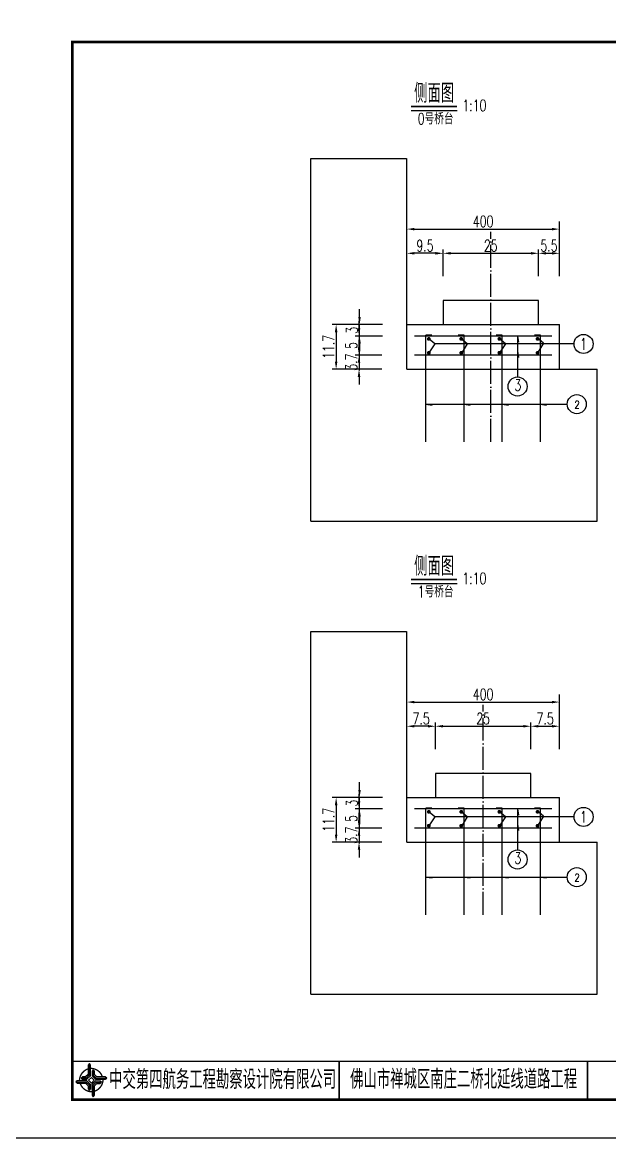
# Model space of a CAD drawing. Header units: millimetres. Extents: x -51 to 12129, y -1309 to -715.
# Drawn here: x 4586.6 to 4740.6, y -1308.7 to -1016.5 of the extents above; entities that cross this region are included whole.
import ezdxf
from ezdxf.enums import TextEntityAlignment as Align

# ---------------------------------------------------------------- set-up
doc = ezdxf.new("R2010")
doc.units = ezdxf.units.MM
doc.header["$LTSCALE"] = 0.25
doc.linetypes.add('ACAD_ISO04W100', pattern=[30, 24, -3, 0, -3])
for name, color, linetype in [('中心线', 3, 'ACAD_ISO04W100'), ('图框', 7, 'Continuous'), ('文字', 7, 'Continuous'), ('标注', 4, 'Continuous'), ('次轮廓线', 7, 'Continuous'), ('钢筋', 6, 'Continuous')]:
    doc.layers.add(name, color=color, linetype=linetype)
doc.styles.get("Standard").update_dxf_attribs({"font": 'simplex1.shx', "width": 0.7, "bigfont": 'hztxt.shx'})
doc.styles.add('TEXT', font='simplex1.shx', dxfattribs={"width": 0.7, "bigfont": 'hztxt.shx'})
doc.dimstyles.new('比例1：10', dxfattribs={"dimtxt": 3, "dimasz": 2, "dimexe": 1, "dimexo": 2, "dimgap": 0.5, "dimtad": 1, "dimzin": 13, "dimdsep": 46, "dimtxsty": 'Standard', "dimcen": -0.09, "dimclrd": 256, "dimclre": 256, "dimclrt": 7, "dimaunit": 1, "dimadec": 0, "dimazin": 0, "dimtfac": 0.0005, "dimtix": 1, "dimtmove": 2, "dimatfit": 0, "dimldrblk": 'DIM', "dimfxl": 0, "dimtolj": 1, "dimtzin": 13, "dimarcsym": 0})
doc.dimstyles.new('比例1：100', dxfattribs={"dimtxt": 3, "dimasz": 2, "dimexe": 2, "dimexo": 1, "dimgap": 0.5, "dimtad": 1, "dimlfac": 10, "dimzin": 13, "dimdsep": 46, "dimtxsty": 'Standard', "dimcen": -0.09, "dimclrd": 256, "dimclre": 256, "dimclrt": 7, "dimaunit": 1, "dimadec": 0, "dimazin": 2, "dimtfac": 0.0005, "dimtix": 1, "dimtmove": 2, "dimatfit": 3, "dimfxl": 0, "dimtolj": 1, "dimtzin": 13, "dimarcsym": 0})
doc.dimstyles.new('比例1：25', dxfattribs={"dimtxt": 3, "dimasz": 2, "dimexe": 1, "dimexo": 1, "dimgap": 1, "dimtad": 1, "dimdec": 1, "dimlfac": 2.5, "dimzin": 9, "dimdsep": 46, "dimtxsty": 'Standard', "dimcen": -0.09, "dimclrd": 4, "dimclre": 4, "dimclrt": 7, "dimaunit": 1, "dimadec": 0, "dimazin": 0, "dimtfac": 0.0005, "dimtdec": 1, "dimtix": 1, "dimtmove": 2, "dimatfit": 3, "dimfxl": 0, "dimtolj": 1, "dimtzin": 13, "dimarcsym": 0})
doc.dimstyles.new('比例：1：10', dxfattribs={"dimscale": 0, "dimtxt": 3, "dimasz": 2, "dimexe": 1, "dimexo": 1, "dimgap": 0.5, "dimtad": 1, "dimdec": 1, "dimzin": 9, "dimdsep": 46, "dimtxsty": 'Standard', "dimcen": 0.5, "dimclrd": 256, "dimclre": 256, "dimclrt": 256, "dimadec": 1, "dimazin": 2, "dimtfac": 1, "dimtdec": 1, "dimtix": 1, "dimtmove": 2, "dimatfit": 3, "dimfxl": 0, "dimtolj": 1, "dimtzin": 0, "dimlwd": -1, "dimlwe": -1, "dimarcsym": 0})

# ---------------------------------------------------------------- blocks, each defined once
blk = doc.blocks.new('*D1136')
at = {"layer": 'Defpoints', "color": 0}
for p in [(4675.01, -1219.55), (4689.41, -1219.55), (4689.41, -1222.55)]:
    blk.add_point(p, dxfattribs=at)
at = {"layer": '标注'}
for p, q in [((4675.01, -1217.55), (4675.01, -1215.55)), ((4681.01, -1219.55), (4674.01, -1219.55)), ((4675.01, -1222.55), (4675.01, -1219.55)), ((4681.01, -1222.55), (4674.01, -1222.55)), ((4675.01, -1224.55), (4675.01, -1226.55))]:
    blk.add_line(p, q, dxfattribs=at)
for points in [[(4674.67, -1217.55), (4675.34, -1217.55), (4675.01, -1219.55)], [(4674.67, -1224.55), (4675.34, -1224.55), (4675.01, -1222.55)]]:
    blk.add_solid(points, dxfattribs=at)
at = {"layer": '标注', "insert": (4673.01, -1221.05), "char_height": 3, "attachment_point": 5, "rotation": 90}
blk.add_mtext('\\A1;3', dxfattribs=at)
blk = doc.blocks.new('*D1137')
at = {"layer": 'Defpoints', "color": 0}
for p in [(4687.41, -1219.55), (4668.87, -1231.25), (4687.28, -1231.25)]:
    blk.add_point(p, dxfattribs=at)
at = {"layer": '标注'}
for p, q in [((4674.87, -1219.55), (4667.87, -1219.55)), ((4668.87, -1221.55), (4668.87, -1229.25)), ((4674.87, -1231.25), (4667.87, -1231.25))]:
    blk.add_line(p, q, dxfattribs=at)
for points in [[(4668.54, -1221.55), (4669.21, -1221.55), (4668.87, -1219.55)], [(4668.54, -1229.25), (4669.21, -1229.25), (4668.87, -1231.25)]]:
    blk.add_solid(points, dxfattribs=at)
at = {"layer": '标注', "insert": (4666.87, -1225.4), "char_height": 3, "attachment_point": 5, "rotation": 90}
blk.add_mtext('\\A1;11.7', dxfattribs=at)
blk = doc.blocks.new('*D1138')
at = {"layer": 'Defpoints', "color": 0}
for p in [(4689.41, -1222.55), (4674.87, -1227.55), (4689.41, -1227.55)]:
    blk.add_point(p, dxfattribs=at)
at = {"layer": '标注'}
for p, q in [((4674.87, -1220.55), (4674.87, -1218.55)), ((4680.87, -1222.55), (4673.87, -1222.55)), ((4674.87, -1222.55), (4674.87, -1227.55)), ((4680.87, -1227.55), (4673.87, -1227.55)), ((4674.87, -1229.55), (4674.87, -1231.55))]:
    blk.add_line(p, q, dxfattribs=at)
for points in [[(4674.54, -1220.55), (4675.21, -1220.55), (4674.87, -1222.55)], [(4674.54, -1229.55), (4675.21, -1229.55), (4674.87, -1227.55)]]:
    blk.add_solid(points, dxfattribs=at)
at = {"layer": '标注', "insert": (4672.87, -1225.05), "char_height": 3, "attachment_point": 5, "rotation": 90}
blk.add_mtext('\\A1;5', dxfattribs=at)
blk = doc.blocks.new('*D1125')
at = {"layer": 'Defpoints', "color": 0}
for p in [(4689.41, -1227.55), (4674.87, -1231.25), (4689.28, -1231.25)]:
    blk.add_point(p, dxfattribs=at)
at = {"layer": '标注'}
for p, q in [((4674.87, -1225.55), (4674.87, -1223.55)), ((4680.87, -1227.55), (4673.87, -1227.55)), ((4674.87, -1227.55), (4674.87, -1231.25)), ((4680.87, -1231.25), (4673.87, -1231.25)), ((4674.87, -1233.25), (4674.87, -1235.25))]:
    blk.add_line(p, q, dxfattribs=at)
for points in [[(4674.54, -1225.55), (4675.21, -1225.55), (4674.87, -1227.55)], [(4674.54, -1233.25), (4675.21, -1233.25), (4674.87, -1231.25)]]:
    blk.add_solid(points, dxfattribs=at)
at = {"layer": '标注', "insert": (4672.87, -1229.4), "char_height": 3, "attachment_point": 5, "rotation": 90}
blk.add_mtext('\\A1;3.7', dxfattribs=at)
blk = doc.blocks.new('*D1139')
at = {"layer": 'Defpoints', "color": 0}
for p in [(4687.41, -1200.87), (4687.41, -1213.25), (4694.91, -1213.25)]:
    blk.add_point(p, dxfattribs=at)
at = {"layer": '标注'}
for p, q in [((4687.41, -1206.87), (4687.41, -1199.87)), ((4694.91, -1206.87), (4694.91, -1199.87)), ((4692.91, -1200.87), (4689.41, -1200.87))]:
    blk.add_line(p, q, dxfattribs=at)
for points in [[(4689.41, -1200.54), (4689.41, -1201.21), (4687.41, -1200.87)], [(4692.91, -1200.54), (4692.91, -1201.21), (4694.91, -1200.87)]]:
    blk.add_solid(points, dxfattribs=at)
at = {"layer": '标注', "insert": (4691.16, -1198.87), "char_height": 3, "attachment_point": 5}
blk.add_mtext('\\A1;7.5', dxfattribs=at)
blk = doc.blocks.new('*D1140')
at = {"layer": 'Defpoints', "color": 0}
for p in [(4719.91, -1200.87), (4694.91, -1213.25), (4719.91, -1213.25)]:
    blk.add_point(p, dxfattribs=at)
at = {"layer": '标注'}
for p, q in [((4694.91, -1206.87), (4694.91, -1199.87)), ((4719.91, -1206.87), (4719.91, -1199.87)), ((4696.91, -1200.87), (4717.91, -1200.87))]:
    blk.add_line(p, q, dxfattribs=at)
for points in [[(4696.91, -1200.54), (4696.91, -1201.21), (4694.91, -1200.87)], [(4717.91, -1200.54), (4717.91, -1201.21), (4719.91, -1200.87)]]:
    blk.add_solid(points, dxfattribs=at)
at = {"layer": '标注', "insert": (4707.41, -1198.87), "char_height": 3, "attachment_point": 5}
blk.add_mtext('\\A1;25', dxfattribs=at)
blk = doc.blocks.new('*D1141')
at = {"layer": 'Defpoints', "color": 0}
for p in [(4727.41, -1200.87), (4719.91, -1219.55), (4727.41, -1219.55)]:
    blk.add_point(p, dxfattribs=at)
at = {"layer": '标注'}
for p, q in [((4719.91, -1206.87), (4719.91, -1199.87)), ((4727.41, -1206.87), (4727.41, -1199.87)), ((4721.91, -1200.87), (4725.41, -1200.87))]:
    blk.add_line(p, q, dxfattribs=at)
for points in [[(4721.91, -1200.54), (4721.91, -1201.21), (4719.91, -1200.87)], [(4725.41, -1200.54), (4725.41, -1201.21), (4727.41, -1200.87)]]:
    blk.add_solid(points, dxfattribs=at)
at = {"layer": '标注', "insert": (4723.66, -1198.87), "char_height": 3, "attachment_point": 5}
blk.add_mtext('\\A1;7.5', dxfattribs=at)
blk = doc.blocks.new('*D1142')
at = {"layer": 'Defpoints', "color": 0}
for p in [(4727.41, -1194.54), (4687.41, -1219.55), (4727.41, -1219.55)]:
    blk.add_point(p, dxfattribs=at)
at = {"layer": '标注', "lineweight": -2}
for p, q in [((4687.41, -1200.54), (4687.41, -1192.54)), ((4689.41, -1194.54), (4725.41, -1194.54)), ((4727.41, -1200.54), (4727.41, -1192.54))]:
    blk.add_line(p, q, dxfattribs=at)
at = {"layer": '标注'}
for points in [[(4689.41, -1194.21), (4689.41, -1194.88), (4687.41, -1194.54)], [(4725.41, -1194.21), (4725.41, -1194.88), (4727.41, -1194.54)]]:
    blk.add_solid(points, dxfattribs=at)
at = {"layer": '标注', "color": 7, "insert": (4707.41, -1192.54), "char_height": 3, "attachment_point": 5}
blk.add_mtext('\\A1;400', dxfattribs=at)
blk = doc.blocks.new('*D1770')
at = {"layer": 'Defpoints', "color": 0}
for p in [(6802.01, -1239.17), (1359.98, -1242.17), (6754.34, -1242.17)]:
    blk.add_point(p, dxfattribs=at)
at = {"layer": '标注', "color": 4, "lineweight": -2}
for p, q in [((6754.34, -1237.17), (6754.34, -1235.17)), ((6760.34, -1239.17), (6753.34, -1239.17)), ((6754.34, -1239.17), (6754.34, -1242.17)), ((6748.34, -1242.17), (6755.34, -1242.17)), ((6754.34, -1244.17), (6754.34, -1246.17))]:
    blk.add_line(p, q, dxfattribs=at)
at = {"layer": '标注', "color": 4}
for points in [[(6754.01, -1237.17), (6754.67, -1237.17), (6754.34, -1239.17)], [(6754.01, -1244.17), (6754.67, -1244.17), (6754.34, -1242.17)]]:
    blk.add_solid(points, dxfattribs=at)
at = {"layer": '标注', "color": 7, "insert": (6751.84, -1240.67), "char_height": 3, "attachment_point": 5, "rotation": 90}
blk.add_mtext('\\A1;7.5', dxfattribs=at)
blk = doc.blocks.new('*D1794')
at = {"layer": 'Defpoints', "color": 0}
for p in [(1756.54, -1110.45), (8019.91, -1110.45), (8028.04, -1115.45)]:
    blk.add_point(p, dxfattribs=at)
at = {"layer": '标注', "lineweight": -2}
for p, q in [((8019.91, -1108.45), (8019.91, -1106.45)), ((8013.91, -1110.45), (8020.91, -1110.45)), ((8019.91, -1115.45), (8019.91, -1110.45)), ((8025.91, -1115.45), (8018.91, -1115.45)), ((8019.91, -1117.45), (8019.91, -1119.45))]:
    blk.add_line(p, q, dxfattribs=at)
at = {"layer": '标注'}
for points in [[(8019.58, -1108.45), (8020.25, -1108.45), (8019.91, -1110.45)], [(8019.58, -1117.45), (8020.25, -1117.45), (8019.91, -1115.45)]]:
    blk.add_solid(points, dxfattribs=at)
at = {"layer": '标注', "color": 7, "insert": (8017.91, -1112.95), "char_height": 3, "attachment_point": 5, "rotation": 90}
blk.add_mtext('\\A1;5', dxfattribs=at)
blk = doc.blocks.new('DIM')
blk.add_lwpolyline([(-1, -0.1, 0.2, 0, 0), (0, 0, 0, 0, 0)], format="xyseb")
blk = doc.blocks.new('*D2140')
at = {"layer": 'Defpoints', "color": 0}
for p in [(4675.01, -1095.66), (4689.41, -1095.66), (4689.41, -1098.66)]:
    blk.add_point(p, dxfattribs=at)
at = {"layer": '标注'}
for p, q in [((4675.01, -1093.66), (4675.01, -1091.66)), ((4681.01, -1095.66), (4674.01, -1095.66)), ((4675.01, -1098.66), (4675.01, -1095.66)), ((4681.01, -1098.66), (4674.01, -1098.66)), ((4675.01, -1100.66), (4675.01, -1102.66))]:
    blk.add_line(p, q, dxfattribs=at)
for points in [[(4674.67, -1093.66), (4675.34, -1093.66), (4675.01, -1095.66)], [(4674.67, -1100.66), (4675.34, -1100.66), (4675.01, -1098.66)]]:
    blk.add_solid(points, dxfattribs=at)
at = {"layer": '标注', "insert": (4673.01, -1097.16), "char_height": 3, "attachment_point": 5, "rotation": 90}
blk.add_mtext('\\A1;3', dxfattribs=at)
blk = doc.blocks.new('*D2136')
at = {"layer": 'Defpoints', "color": 0}
for p in [(4687.41, -1095.66), (4668.87, -1107.36), (4687.28, -1107.36)]:
    blk.add_point(p, dxfattribs=at)
at = {"layer": '标注'}
for p, q in [((4674.87, -1095.66), (4667.87, -1095.66)), ((4668.87, -1097.66), (4668.87, -1105.36)), ((4674.87, -1107.36), (4667.87, -1107.36))]:
    blk.add_line(p, q, dxfattribs=at)
for points in [[(4668.54, -1097.66), (4669.21, -1097.66), (4668.87, -1095.66)], [(4668.54, -1105.36), (4669.21, -1105.36), (4668.87, -1107.36)]]:
    blk.add_solid(points, dxfattribs=at)
at = {"layer": '标注', "insert": (4666.87, -1101.51), "char_height": 3, "attachment_point": 5, "rotation": 90}
blk.add_mtext('\\A1;11.7', dxfattribs=at)
blk = doc.blocks.new('*D2137')
at = {"layer": 'Defpoints', "color": 0}
for p in [(4689.41, -1098.66), (4674.87, -1103.66), (4689.41, -1103.66)]:
    blk.add_point(p, dxfattribs=at)
at = {"layer": '标注'}
for p, q in [((4674.87, -1096.66), (4674.87, -1094.66)), ((4680.87, -1098.66), (4673.87, -1098.66)), ((4674.87, -1098.66), (4674.87, -1103.66)), ((4680.87, -1103.66), (4673.87, -1103.66)), ((4674.87, -1105.66), (4674.87, -1107.66))]:
    blk.add_line(p, q, dxfattribs=at)
for points in [[(4674.54, -1096.66), (4675.21, -1096.66), (4674.87, -1098.66)], [(4674.54, -1105.66), (4675.21, -1105.66), (4674.87, -1103.66)]]:
    blk.add_solid(points, dxfattribs=at)
at = {"layer": '标注', "insert": (4672.87, -1101.16), "char_height": 3, "attachment_point": 5, "rotation": 90}
blk.add_mtext('\\A1;5', dxfattribs=at)
blk = doc.blocks.new('*D2138')
at = {"layer": 'Defpoints', "color": 0}
for p in [(4689.41, -1103.66), (4674.87, -1107.36), (4689.28, -1107.36)]:
    blk.add_point(p, dxfattribs=at)
at = {"layer": '标注'}
for p, q in [((4674.87, -1101.66), (4674.87, -1099.66)), ((4680.87, -1103.66), (4673.87, -1103.66)), ((4674.87, -1103.66), (4674.87, -1107.36)), ((4680.87, -1107.36), (4673.87, -1107.36)), ((4674.87, -1109.36), (4674.87, -1111.36))]:
    blk.add_line(p, q, dxfattribs=at)
for points in [[(4674.54, -1101.66), (4675.21, -1101.66), (4674.87, -1103.66)], [(4674.54, -1109.36), (4675.21, -1109.36), (4674.87, -1107.36)]]:
    blk.add_solid(points, dxfattribs=at)
at = {"layer": '标注', "insert": (4672.87, -1105.51), "char_height": 3, "attachment_point": 5, "rotation": 90}
blk.add_mtext('\\A1;3.7', dxfattribs=at)
blk = doc.blocks.new('*D2141')
at = {"layer": 'Defpoints', "color": 0}
for p in [(4687.41, -1076.99), (4687.41, -1089.36), (4696.91, -1089.36)]:
    blk.add_point(p, dxfattribs=at)
at = {"layer": '标注'}
for p, q in [((4687.41, -1082.99), (4687.41, -1075.99)), ((4694.91, -1076.99), (4689.41, -1076.99)), ((4696.91, -1082.99), (4696.91, -1075.99))]:
    blk.add_line(p, q, dxfattribs=at)
for points in [[(4689.41, -1076.65), (4689.41, -1077.32), (4687.41, -1076.99)], [(4694.91, -1076.65), (4694.91, -1077.32), (4696.91, -1076.99)]]:
    blk.add_solid(points, dxfattribs=at)
at = {"layer": '标注', "insert": (4692.16, -1074.99), "char_height": 3, "attachment_point": 5}
blk.add_mtext('\\A1;9.5', dxfattribs=at)
blk = doc.blocks.new('*D2142')
at = {"layer": 'Defpoints', "color": 0}
for p in [(4721.91, -1076.99), (4696.91, -1089.36), (4721.91, -1089.36)]:
    blk.add_point(p, dxfattribs=at)
at = {"layer": '标注'}
for p, q in [((4696.91, -1082.99), (4696.91, -1075.99)), ((4698.91, -1076.99), (4719.91, -1076.99)), ((4721.91, -1082.99), (4721.91, -1075.99))]:
    blk.add_line(p, q, dxfattribs=at)
for points in [[(4698.91, -1076.65), (4698.91, -1077.32), (4696.91, -1076.99)], [(4719.91, -1076.65), (4719.91, -1077.32), (4721.91, -1076.99)]]:
    blk.add_solid(points, dxfattribs=at)
at = {"layer": '标注', "insert": (4709.41, -1074.99), "char_height": 3, "attachment_point": 5}
blk.add_mtext('\\A1;25', dxfattribs=at)
blk = doc.blocks.new('*D2143')
at = {"layer": 'Defpoints', "color": 0}
for p in [(4727.41, -1076.99), (4721.91, -1095.66), (4727.41, -1095.66)]:
    blk.add_point(p, dxfattribs=at)
at = {"layer": '标注'}
for p, q in [((4721.91, -1082.99), (4721.91, -1075.99)), ((4723.91, -1076.99), (4725.41, -1076.99)), ((4727.41, -1082.99), (4727.41, -1075.99))]:
    blk.add_line(p, q, dxfattribs=at)
for points in [[(4723.91, -1076.65), (4723.91, -1077.32), (4721.91, -1076.99)], [(4725.41, -1076.65), (4725.41, -1077.32), (4727.41, -1076.99)]]:
    blk.add_solid(points, dxfattribs=at)
at = {"layer": '标注', "insert": (4724.66, -1074.99), "char_height": 3, "attachment_point": 5}
blk.add_mtext('\\A1;5.5', dxfattribs=at)
blk = doc.blocks.new('*D2139')
at = {"layer": 'Defpoints', "color": 0}
for p in [(4727.41, -1070.65), (4687.41, -1095.66), (4727.41, -1095.66)]:
    blk.add_point(p, dxfattribs=at)
at = {"layer": '标注', "lineweight": -2}
for p, q in [((4687.41, -1076.65), (4687.41, -1068.65)), ((4727.41, -1076.65), (4727.41, -1068.65)), ((4689.41, -1070.65), (4725.41, -1070.65))]:
    blk.add_line(p, q, dxfattribs=at)
at = {"layer": '标注'}
for points in [[(4689.41, -1070.32), (4689.41, -1070.99), (4687.41, -1070.65)], [(4725.41, -1070.32), (4725.41, -1070.99), (4727.41, -1070.65)]]:
    blk.add_solid(points, dxfattribs=at)
at = {"layer": '标注', "color": 7, "insert": (4707.41, -1068.65), "char_height": 3, "attachment_point": 5}
blk.add_mtext('\\A1;400', dxfattribs=at)
blk = doc.blocks.new('123')
at = {"layer": '图框', "color": 2}
blk.add_lwpolyline([(369.33, -1011.65), (369.33, -714.65), (-50.67, -714.65), (-50.67, -1011.65)], close=True, dxfattribs=at)
blk = doc.blocks.new('tb')
at = {"lineweight": -3}
h = blk.add_hatch(color=256, dxfattribs=at)
h.paths.add_polyline_path([(-1.23, -0.13), (-3.78, -0.14), (-4.14, -0.41), (-1.4, -0.44), (-0.56, -1.24), (-0.54, -2.62), (-0.27, -2.2), (-0.26, -1.06)])
h.paths.add_polyline_path([(0.13, -1.08), (0.14, -3.86), (0.41, -4.26), (0.44, -1.24), (1.25, -0.43), (2.66, -0.43), (2.26, -0.16), (1.07, -0.15)])
h.paths.add_polyline_path([(1.08, 0.3), (3.62, 0.3), (4.02, 0.56), (1.25, 0.57), (0.43, 1.39), (0.43, 2.8), (0.16, 2.41), (0.15, 1.24)])
h.paths.add_polyline_path([(-0.28, 1.21), (-0.28, 3.99), (-0.56, 4.39), (-0.57, 1.41), (-1.38, 0.6), (-2.74, 0.56), (-2.33, 0.3), (-1.2, 0.29)])
for p, q in [((-0.56, 4.39), (-0.57, 1.41)), ((-1.38, 0.6), (-2.74, 0.56)), ((-0.57, 1.41), (-1.38, 0.6)), ((0.43, 2.8), (0.43, 1.39)), ((0.43, 1.39), (1.25, 0.57)), ((1.25, 0.57), (4.02, 0.56)), ((-4.14, -0.41), (-1.4, -0.44)), ((-1.4, -0.44), (-0.56, -1.24)), ((-0.56, -1.24), (-0.54, -2.62)), ((0.41, -4.26), (0.44, -1.24)), ((0.44, -1.24), (1.25, -0.43)), ((1.25, -0.43), (2.66, -0.43))]:
    blk.add_line(p, q, dxfattribs=at)
at = {"lineweight": -3, "const_width": 0.35, "flags": 128}
for points in [[(-0.9, 3.02, 0.324167), (-3.16, -0.14)], [(2.88, 0.92, 0.324403), (-0.24, 3.15)], [(0.75, -2.86, 0.325418), (3.02, 0.26)], [(-2.98, -0.76, 0.322976), (0.14, -2.98)]]:
    blk.add_lwpolyline(points, format="xyb", dxfattribs=at)
at = {"lineweight": -3, "flags": 128}
for points in [[(-0.9, 3.99), (-0.9, 1.58), (-1.53, 0.91), (-2.34, 0.91), (-2.74, 0.56), (-2.33, 0.3), (-1.2, 0.29), (-0.28, 1.21), (-0.28, 3.99), (-0.56, 4.39)], [(-0.04, 0.77), (0.68, 0.04), (-0.04, -0.69), (-0.77, 0.05)], [(3.62, 0.92), (1.43, 0.92), (0.77, 1.54), (0.77, 2.38), (0.43, 2.8), (0.16, 2.41), (0.15, 1.24), (1.08, 0.3), (3.62, 0.3), (4.02, 0.56)], [(-3.73, -0.76), (-1.54, -0.76), (-0.89, -1.39), (-0.89, -2.21), (-0.54, -2.62), (-0.27, -2.2), (-0.26, -1.06), (-1.23, -0.13), (-3.78, -0.14), (-4.14, -0.41)], [(0.75, -3.85), (0.75, -1.43), (1.4, -0.78), (2.26, -0.78), (2.66, -0.43), (2.26, -0.16), (1.07, -0.15), (0.13, -1.08), (0.14, -3.86), (0.41, -4.26)]]:
    blk.add_lwpolyline(points, close=True, dxfattribs=at)

msp = doc.modelspace()

# ---------------------------------------------------------------- linework, layer by layer
at = {"linetype": 'Continuous'}
for p, q in [((4687.41371, -1107.35863), (4687.41371, -1097.15863)), ((4687.41371, -1231.24547), (4687.41371, -1221.04547))]:
    msp.add_line(p, q, dxfattribs=at)
for points, const_width in [([(4979.75412, -1021.65472), (4599.75412, -1021.65472), (4599.75412, -1298.65472), (4979.75412, -1298.65472), (4979.75412, -1021.65472)], 0.7), ([(4599.75412, -1288.65472), (4979.75412, -1288.65472)], 0.4)]:
    msp.add_lwpolyline(points, dxfattribs=dict(const_width=const_width))
at = {"layer": '中心线'}
for p, q in [((4709.41371, -1126.36357), (4709.41371, -1071.36357)), ((4707.41371, -1250.25042), (4707.41371, -1195.25042))]:
    msp.add_line(p, q, dxfattribs=at)
at = {"layer": '图框', "const_width": 0.4}
for points in [[(4669.64754, -1288.65472), (4669.64754, -1298.65472)], [(4734.75412, -1298.65472), (4734.75412, -1288.65472)]]:
    msp.add_lwpolyline(points, dxfattribs=at)
at = {"layer": '文字'}
for p, q in [((4688.52444, -1039.55898), (4700.59137, -1039.55898)), ((4688.52444, -1163.44582), (4700.59137, -1163.44582))]:
    msp.add_line(p, q, dxfattribs=at)
at = {"layer": '文字', "const_width": 0.4}
for points in [[(4688.52444, -1038.55898), (4700.59137, -1038.55898)], [(4688.52444, -1162.44582), (4700.59137, -1162.44582)]]:
    msp.add_lwpolyline(points, dxfattribs=at)
at = {"layer": '标注'}
for p, q in [((4694.73491, -1100.73527), (4693.16371, -1099.40863)), ((4694.73491, -1100.73527), (4693.16371, -1103.06191)), ((4731.22479, -1100.73527), (4694.73491, -1100.73527)), ((4703.23491, -1100.73527), (4701.66371, -1099.40863)), ((4703.23491, -1100.73527), (4701.66371, -1103.31191)), ((4713.23491, -1100.73527), (4711.66371, -1099.40863)), ((4713.23491, -1100.73527), (4711.66371, -1103.06191)), ((4716.43328, -1098.65863), (4716.43328, -1109.38977)), ((4716.43328, -1098.65863), (4716.65813, -1100.25864)), ((4723.23491, -1100.52421), (4721.66371, -1099.19756)), ((4723.23491, -1100.52421), (4721.66371, -1103.06191)), ((4716.43328, -1102.65863), (4716.65813, -1104.25864)), ((4692.41371, -1116.51583), (4729.44778, -1116.51583)), ((4692.41371, -1116.51583), (4694.01373, -1116.74068)), ((4702.41371, -1116.51583), (4704.01373, -1116.74068)), ((4712.41371, -1116.51583), (4714.01373, -1116.74068)), ((4722.41371, -1116.51583), (4724.01373, -1116.74068)), ((4694.73491, -1224.62211), (4693.16371, -1223.29547)), ((4703.23491, -1224.62211), (4701.66371, -1223.29547)), ((4713.23491, -1224.62211), (4711.66371, -1223.29547)), ((4716.43328, -1222.54547), (4716.43328, -1233.27662)), ((4716.43328, -1222.54547), (4716.65813, -1224.14549)), ((4723.23491, -1224.41105), (4721.66371, -1223.08441)), ((4694.73491, -1224.62211), (4693.16371, -1226.94876)), ((4731.22479, -1224.62211), (4694.73491, -1224.62211)), ((4703.23491, -1224.62211), (4701.66371, -1227.19876)), ((4713.23491, -1224.62211), (4711.66371, -1226.94876)), ((4716.43328, -1226.54547), (4716.65813, -1228.14549)), ((4723.23491, -1224.41105), (4721.66371, -1226.94876)), ((4692.41371, -1240.40267), (4729.44778, -1240.40267)), ((4692.41371, -1240.40267), (4694.01373, -1240.62752)), ((4702.41371, -1240.40267), (4704.01373, -1240.62752)), ((4712.41371, -1240.40267), (4714.01373, -1240.62752)), ((4722.41371, -1240.40267), (4724.01373, -1240.62752))]:
    msp.add_line(p, q, dxfattribs=at)
for centre in [(4733.72479, -1100.73527), (4716.43328, -1111.88977), (4731.94778, -1116.51583), (4733.72479, -1224.62211), (4716.43328, -1235.77662), (4731.94778, -1240.40267)]:
    msp.add_circle(centre, 2.5, dxfattribs=at)
at = {"layer": '次轮廓线'}
for p, q in [((4662.27851, -1147.15863), (4662.27851, -1052.15863)), ((4662.27851, -1052.15863), (4687.27851, -1052.15863)), ((4687.41371, -1107.35863), (4687.41371, -1052.15863)), ((4687.41371, -1095.65863), (4727.41371, -1095.65863)), ((4727.41371, -1107.35863), (4727.41371, -1095.65863)), ((4687.41371, -1107.35863), (4737.27851, -1107.35863)), ((4737.27851, -1147.15863), (4737.27851, -1107.35863)), ((4662.27851, -1147.15863), (4737.27851, -1147.15863)), ((4662.27851, -1271.04547), (4662.27851, -1176.04547)), ((4662.27851, -1176.04547), (4687.27851, -1176.04547)), ((4687.41371, -1231.24547), (4687.41371, -1176.04547)), ((4687.41371, -1219.54547), (4727.41371, -1219.54547)), ((4727.41371, -1231.24547), (4727.41371, -1219.54547)), ((4687.41371, -1231.24547), (4737.27851, -1231.24547)), ((4737.27851, -1271.04547), (4737.27851, -1231.24547)), ((4662.27851, -1271.04547), (4737.27851, -1271.04547))]:
    msp.add_line(p, q, dxfattribs=at)
for points in [[(4696.91371, -1095.65863), (4721.91371, -1095.65863), (4721.91371, -1089.35863), (4696.91371, -1089.35863)], [(4694.91371, -1219.54547), (4719.91371, -1219.54547), (4719.91371, -1213.24547), (4694.91371, -1213.24547)]]:
    msp.add_lwpolyline(points, close=True, dxfattribs=at)
at = {"layer": '钢筋', "linetype": 'Continuous'}
for p, q in [((4692.41371, -1126.35863), (4692.41371, -1098.44756)), ((4693.98239, -1098.44756), (4692.41371, -1098.44756)), ((4702.41371, -1098.44756), (4700.84504, -1098.44756)), ((4702.41371, -1126.35863), (4702.41371, -1098.44756)), ((4712.41371, -1098.44756), (4710.84504, -1098.44756)), ((4712.41371, -1126.35863), (4712.41371, -1098.44756)), ((4722.41371, -1098.44756), (4720.84504, -1098.44756)), ((4722.41371, -1126.35863), (4722.41371, -1098.44756)), ((4725.41371, -1098.65863), (4689.41371, -1098.65863)), ((4725.41371, -1103.65863), (4689.41371, -1103.65863)), ((4725.41371, -1222.54547), (4689.41371, -1222.54547)), ((4692.41371, -1250.24547), (4692.41371, -1222.33441)), ((4693.98239, -1222.33441), (4692.41371, -1222.33441)), ((4702.41371, -1222.33441), (4700.84504, -1222.33441)), ((4702.41371, -1250.24547), (4702.41371, -1222.33441)), ((4712.41371, -1222.33441), (4710.84504, -1222.33441)), ((4712.41371, -1250.24547), (4712.41371, -1222.33441)), ((4722.41371, -1222.33441), (4720.84504, -1222.33441)), ((4722.41371, -1250.24547), (4722.41371, -1222.33441)), ((4725.41371, -1227.54547), (4689.41371, -1227.54547))]:
    msp.add_line(p, q, dxfattribs=at)
at = {"layer": '钢筋', "const_width": 0.5}
for points in [[(4692.91371, -1099.40863, 1), (4693.41371, -1099.40863, 1)], [(4701.91371, -1099.40863, -1), (4701.41371, -1099.40863, -1)], [(4711.91371, -1099.40863, -1), (4711.41371, -1099.40863, -1)], [(4721.91371, -1099.40863, -1), (4721.41371, -1099.40863, -1)], [(4692.91371, -1103.06191, -1), (4693.41371, -1103.06191, -1)], [(4701.91371, -1103.06191, 1), (4701.41371, -1103.06191, 1)], [(4711.91371, -1103.06191, 1), (4711.41371, -1103.06191, 1)], [(4721.91371, -1103.06191, 1), (4721.41371, -1103.06191, 1)], [(4692.91371, -1223.29547, 1), (4693.41371, -1223.29547, 1)], [(4701.91371, -1223.29547, -1), (4701.41371, -1223.29547, -1)], [(4711.91371, -1223.29547, -1), (4711.41371, -1223.29547, -1)], [(4721.91371, -1223.29547, -1), (4721.41371, -1223.29547, -1)], [(4692.91371, -1226.94876, -1), (4693.41371, -1226.94876, -1)], [(4701.91371, -1226.94876, 1), (4701.41371, -1226.94876, 1)], [(4711.91371, -1226.94876, 1), (4711.41371, -1226.94876, 1)], [(4721.91371, -1226.94876, 1), (4721.41371, -1226.94876, 1)]]:
    msp.add_lwpolyline(points, format="xyb", close=True, dxfattribs=at)

# ---------------------------------------------------------------- block references
at = {"layer": '图框', "lineweight": -3}
msp.add_blockref('tb', (4604.74985, -1293.64938), dxfattribs=at)
at = {"layer": '标注'}
msp.add_blockref('123', (4620, -297), dxfattribs=at)

# ---------------------------------------------------------------- texts
at = {"width": 0.7}
for s, p in [('0号桥台', (4694.95634, -1043.24154)), ('1号桥台', (4694.95634, -1167.12839))]:
    msp.add_text(s, height=3, dxfattribs=at).set_placement(p, align=Align.CENTER)
at = {"linetype": 'Continuous', "width": 0.7}
for p in [(4733.72479, -1100.73527), (4733.72479, -1224.62211)]:
    msp.add_text('1', height=3, dxfattribs=at).set_placement(p, align=Align.MIDDLE_CENTER)
for p in [(4716.52339, -1113.02191), (4716.52339, -1236.90875)]:
    msp.add_text('3', height=3, dxfattribs=at).set_placement(p, align=Align.CENTER)
at = {"linetype": 'Continuous', "style": 'TEXT', "width": 0.8}
for p in [(4732.0379, -1117.64796), (4732.0379, -1241.53481)]:
    msp.add_text('2', height=2, dxfattribs=at).set_placement(p, align=Align.CENTER)
at = {"layer": '图框', "width": 0.7}
for s, p in [('中交第四航务工程勘察设计院有限公司', (4639.11923, -1293.40628)), ('佛山市禅城区南庄二桥北延线道路工程', (4702.29837, -1293.34002))]:
    msp.add_text(s, height=5, dxfattribs=at).set_placement(p, align=Align.MIDDLE_CENTER)
at = {"layer": '文字', "width": 0.7}
for s, height, p in [('侧面图', 5, (4694.55806, -1035.04714)), ('1:10', 3, (4705.10906, -1038.25989)), ('侧面图', 5, (4694.55806, -1158.93399)), ('1:10', 3, (4705.10906, -1162.14673))]:
    msp.add_text(s, height=height, dxfattribs=at).set_placement(p, align=Align.MIDDLE_CENTER)

# ---------------------------------------------------------------- dimensions: what is measured, and where the dimension line sits
at = {"layer": '标注'}
for base, p1, p2, picture, middle in [((4727.41371, -1070.65491), (4687.41371, -1095.65863), (4727.41371, -1095.65863), '*D2139', (4707.41371, -1068.65491)), ((4727.41371, -1194.54175), (4687.41371, -1219.54547), (4727.41371, -1219.54547), '*D1142', (4707.41371, -1192.54175))]:
    dim = msp.add_linear_dim(base=base, p1=p1, p2=p2, dimstyle='比例1：100', dxfattribs=at)
    dim.commit()
    dim.dimension.update_dxf_attribs({"geometry": picture, "text_midpoint": middle})
for base, p1, p2, picture, middle in [((4687.41371, -1076.98651), (4696.91371, -1089.35863), (4687.41371, -1089.35863), '*D2141', (4692.16371, -1074.98651)), ((4721.91371, -1076.98651), (4696.91371, -1089.35863), (4721.91371, -1089.35863), '*D2142', (4709.41371, -1074.98651)), ((4727.41371, -1076.98651), (4721.91371, -1095.65863), (4727.41371, -1095.65863), '*D2143', (4724.66371, -1074.98651)), ((4687.41371, -1200.87335), (4694.91371, -1213.24547), (4687.41371, -1213.24547), '*D1139', (4691.16371, -1198.87335)), ((4719.91371, -1200.87335), (4694.91371, -1213.24547), (4719.91371, -1213.24547), '*D1140', (4707.41371, -1198.87335)), ((4727.41371, -1200.87335), (4719.91371, -1219.54547), (4727.41371, -1219.54547), '*D1141', (4723.66371, -1198.87335))]:
    dim = msp.add_linear_dim(base=base, p1=p1, p2=p2, dimstyle='比例：1：10', override={"dimscale": 1}, dxfattribs=at)
    dim.commit()
    dim.dimension.update_dxf_attribs({"geometry": picture, "text_midpoint": middle})
for base, p1, p2, picture, middle in [((4675.00817, -1095.65863), (4689.41371, -1098.65863), (4689.41371, -1095.65863), '*D2140', (4673.00817, -1097.15863)), ((4674.87297, -1103.65863), (4689.41371, -1098.65863), (4689.41371, -1103.65863), '*D2137', (4672.87297, -1101.15863)), ((4668.87297, -1107.35863), (4687.41371, -1095.65863), (4687.27851, -1107.35863), '*D2136', (4666.87297, -1101.50863)), ((4674.87297, -1107.35863), (4689.41371, -1103.65863), (4689.27851, -1107.35863), '*D2138', (4672.87297, -1105.50863)), ((4675.00817, -1219.54547), (4689.41371, -1222.54547), (4689.41371, -1219.54547), '*D1136', (4673.00817, -1221.04547)), ((4668.87297, -1231.24547), (4687.41371, -1219.54547), (4687.27851, -1231.24547), '*D1137', (4666.87297, -1225.39547)), ((4674.87297, -1227.54547), (4689.41371, -1222.54547), (4689.41371, -1227.54547), '*D1138', (4672.87297, -1225.04547)), ((4674.87297, -1231.24547), (4689.41371, -1227.54547), (4689.27851, -1231.24547), '*D1125', (4672.87297, -1229.39547))]:
    dim = msp.add_linear_dim(base=base, p1=p1, p2=p2, angle=90, dimstyle='比例：1：10', override={"dimscale": 1}, dxfattribs=at)
    dim.commit()
    dim.dimension.update_dxf_attribs({"geometry": picture, "text_midpoint": middle})
for base, p1, p2, dimstyle, picture, middle in [((8019.91371, -1110.44972), (8028.0426, -1115.44972), (1756.53529, -1110.44972), '比例1：10', '*D1794', (8017.91371, -1112.94972)), ((6754.34071, -1242.16763), (6802.01318, -1239.16763), (1359.9844, -1242.16763), '比例1：25', '*D1770', (6751.84071, -1240.66763))]:
    dim = msp.add_linear_dim(base=base, p1=p1, p2=p2, angle=90, dimstyle=dimstyle, dxfattribs=at)
    dim.commit()
    dim.dimension.update_dxf_attribs({"geometry": picture, "text_midpoint": middle})

doc.saveas('drawing.dxf')
